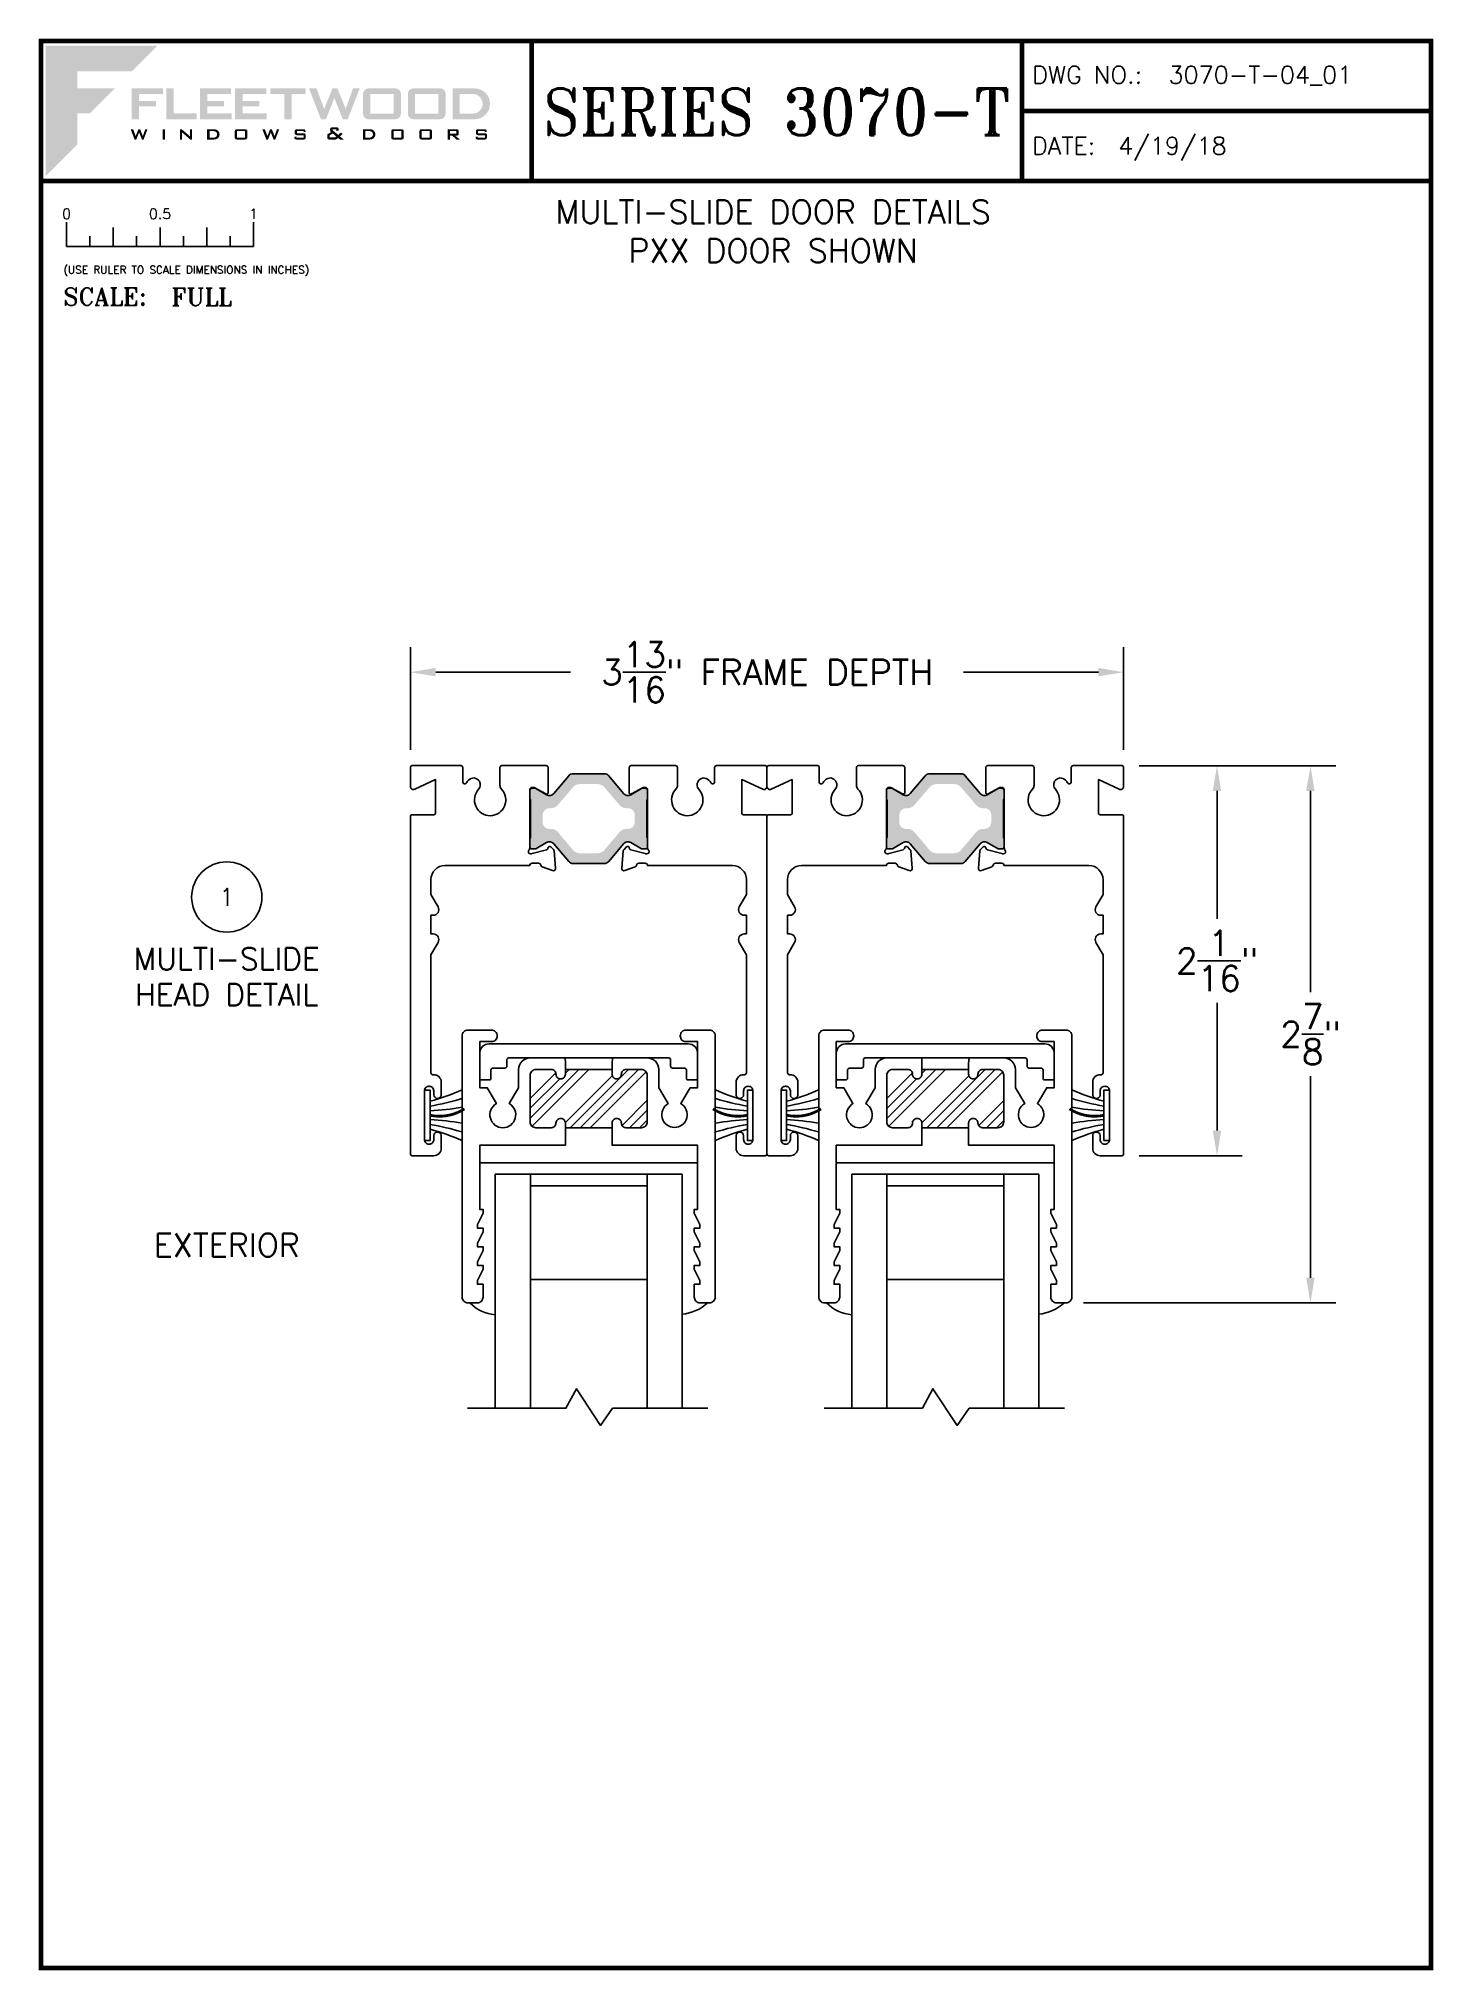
# Paper-space layout 'DETAIL 1' of a CAD drawing. Extents: x 0.3 to 7.8, y 0.1 to 10.4.
# The model-space entities are those that its viewports show. They can reach past a viewport. Long polylines and large blocks are cut down to what shows.
import ezdxf
from ezdxf.enums import TextEntityAlignment as Align

# ---------------------------------------------------------------- set-up
doc = ezdxf.new("R2010")
doc.units = 0
doc.header["$LTSCALE"] = 0.25
doc.header["$MEASUREMENT"] = 0
doc.layers.get('0').update_dxf_attribs({"linetype": 'CONTINUOUS'})
doc.layers.get('DEFPOINTS').update_dxf_attribs({"color": 1, "linetype": 'CONTINUOUS'})
for name, color, linetype in [('DIM', 7, 'CONTINUOUS'), ('ELEV_FRAME', 1, 'CONTINUOUS'), ('GEOMETRY', 7, 'CONTINUOUS'), ('GLASS-VINYL', 7, 'CONTINUOUS'), ('SEAL', 7, 'CONTINUOUS'), ('TEXT', 7, 'CONTINUOUS'), ('TITLE-BLOCK', 7, 'CONTINUOUS'), ('VENT', 5, 'CONTINUOUS')]:
    doc.layers.add(name, color=color, linetype=linetype)
doc.layers.add('VP', color=40, linetype='CONTINUOUS', plot=False)
doc.layers.get('VP').off()
doc.styles.add('ROMANS', font='romans')
doc.styles.add('ROMANT', font='romant')
doc.styles.add('SIMPLEX-094', font='simplex.shx', dxfattribs={"height": 0.094})
doc.styles.get("Standard").update_dxf_attribs({"font": 'simplex.shx'})
doc.dimstyles.new('FULL SCALE', dxfattribs={"dimscale": 0.75, "dimtxt": 0.18, "dimasz": 0.18, "dimexe": 0.18, "dimexo": 0.125, "dimgap": 0.09, "dimtad": 0, "dimtih": 1, "dimtoh": 1, "dimdec": 4, "dimzin": 0, "dimdsep": 46, "dimlunit": 4, "dimtxsty": 'Standard', "dimcen": 0.09, "dimadec": 0, "dimazin": 0, "dimtfac": 1, "dimtdec": 4, "dimtofl": 0, "dimtmove": 0, "dimatfit": 3, "dimfxl": 0, "dimtolj": 1, "dimtzin": 0, "dimarcsym": 0})

# ---------------------------------------------------------------- blocks, each defined once
blk = doc.blocks.new('Fleetwood_Logo_6-10-15')
h = blk.add_hatch(color=154)
h.dxf.hatch_style = 1
h.paths.add_polyline_path([(0.2526, -0.0017), (0.0019, -0.0017), (0.0019, -0.2942), (0.0725, -0.2236), (0.0725, -0.1535), (0.1007, -0.1535), (0.1567, -0.0976), (0.0725, -0.0976), (0.0725, -0.0596), (0.1946, -0.0596)])
h = blk.add_hatch(color=251)
h.dxf.hatch_style = 1
h.paths.add_polyline_path([(0.2487, -0.1256), (0.2112, -0.1256), (0.2112, -0.1102), (0.2647, -0.1102), (0.2647, -0.0976), (0.1946, -0.0976), (0.1946, -0.1667), (0.2112, -0.1667), (0.2112, -0.1377), (0.2487, -0.1377)])
h = blk.add_hatch(color=251)
h.dxf.hatch_style = 1
h.paths.add_polyline_path([(0.2886, -0.0976), (0.272, -0.0976), (0.272, -0.1667), (0.3401, -0.1667), (0.3401, -0.1535), (0.2886, -0.1535)])
h = blk.add_hatch(color=251)
h.dxf.hatch_style = 1
h.paths.add_polyline_path([(0.4175, -0.0976), (0.3474, -0.0976), (0.3474, -0.1667), (0.4185, -0.1667), (0.4185, -0.1534), (0.364, -0.1534), (0.364, -0.1377), (0.4015, -0.1377), (0.4015, -0.1256), (0.364, -0.1256), (0.364, -0.1102), (0.4175, -0.1102)])
h = blk.add_hatch(color=251)
h.dxf.hatch_style = 1
h.paths.add_polyline_path([(0.4965, -0.0976), (0.4264, -0.0976), (0.4264, -0.1667), (0.4975, -0.1667), (0.4975, -0.1534), (0.443, -0.1534), (0.443, -0.1377), (0.4804, -0.1377), (0.4804, -0.1256), (0.443, -0.1256), (0.443, -0.1102), (0.4965, -0.1102)])
h = blk.add_hatch(color=251)
h.dxf.hatch_style = 1
h.paths.add_polyline_path([(0.5842, -0.0976), (0.5054, -0.0976), (0.5054, -0.1102), (0.5365, -0.1102), (0.5365, -0.1667), (0.5531, -0.1667), (0.5531, -0.1102), (0.5842, -0.1102)])
h = blk.add_hatch(color=251)
h.dxf.hatch_style = 1
h.paths.add_polyline_path([(0.6089, -0.0976), (0.5921, -0.0976), (0.6188, -0.1667), (0.63, -0.1667), (0.6489, -0.1192), (0.6679, -0.1667), (0.6789, -0.1667), (0.7056, -0.0976), (0.6908, -0.0976), (0.6742, -0.1433), (0.6558, -0.0976), (0.6446, -0.0976), (0.6261, -0.1433)])
h = blk.add_hatch(color=251)
h.dxf.hatch_style = 1
h.paths.add_polyline_path([(0.7853, -0.0976), (0.726, -0.0976, 0.414214), (0.7133, -0.1102), (0.7133, -0.154, 0.414214), (0.726, -0.1667), (0.7853, -0.1667, 0.414214), (0.798, -0.154), (0.798, -0.1102, 0.414214)])
h.paths.add_polyline_path([(0.7819, -0.1102), (0.7819, -0.154), (0.7294, -0.154), (0.7294, -0.1102)], flags=16)
h = blk.add_hatch(color=251)
h.dxf.hatch_style = 1
h.paths.add_polyline_path([(0.8856, -0.0976), (0.8262, -0.0976, 0.414214), (0.8136, -0.1102), (0.8136, -0.154, 0.414214), (0.8262, -0.1667), (0.8856, -0.1667, 0.414214), (0.8982, -0.154), (0.8982, -0.1102, 0.414214)])
h.paths.add_polyline_path([(0.8822, -0.1102), (0.8822, -0.154), (0.8296, -0.154), (0.8296, -0.1102)], flags=16)
h = blk.add_hatch(color=251)
h.dxf.hatch_style = 1
h.paths.add_polyline_path([(0.9632, -0.0976), (0.914, -0.0976), (0.914, -0.1667), (0.9632, -0.1667, 1)])
h.paths.add_polyline_path([(0.9301, -0.1102), (0.9593, -0.1102, -1), (0.9593, -0.154), (0.9301, -0.154)], flags=16)
h = blk.add_hatch(color=7)
h.dxf.hatch_style = 1
h.paths.add_polyline_path([(0.2301, -0.1891), (0.2251, -0.1891), (0.2196, -0.2043), (0.2134, -0.1891), (0.2097, -0.1891), (0.2035, -0.2043), (0.1978, -0.1891), (0.1922, -0.1891), (0.2011, -0.2121), (0.2048, -0.2121), (0.2112, -0.1963), (0.2175, -0.2121), (0.2212, -0.2121)])
h = blk.add_hatch(color=7)
h.dxf.hatch_style = 1
h.paths.add_polyline_path([(0.2691, -0.1891), (0.2637, -0.1891), (0.2637, -0.2118), (0.2637, -0.2121), (0.2691, -0.2121)])
h = blk.add_hatch(color=7)
h.dxf.hatch_style = 1
h.paths.add_polyline_path([(0.3077, -0.1964), (0.3259, -0.2121), (0.3298, -0.2121), (0.3298, -0.1891), (0.325, -0.1891), (0.325, -0.2047), (0.3067, -0.1891), (0.3029, -0.1891), (0.3029, -0.2121), (0.3077, -0.2121)])
h = blk.add_hatch(color=7)
h.dxf.hatch_style = 1
h.paths.add_polyline_path([(0.3801, -0.1891), (0.3637, -0.1891), (0.3637, -0.2121), (0.3801, -0.2121, 1)])
h.paths.add_polyline_path([(0.3691, -0.2079), (0.3691, -0.1933), (0.3788, -0.1933, -1), (0.3788, -0.2079)], flags=16)
h = blk.add_hatch(color=7)
h.dxf.hatch_style = 1
h.paths.add_polyline_path([(0.4537, -0.2079), (0.4537, -0.1933, 0.414214), (0.4495, -0.1891), (0.4297, -0.1891, 0.414214), (0.4255, -0.1933), (0.4255, -0.2079, 0.414214), (0.4297, -0.2121), (0.4495, -0.2121, 0.414214)])
h.paths.add_polyline_path([(0.4308, -0.2079), (0.4308, -0.1933), (0.4484, -0.1933), (0.4484, -0.2079)], flags=16)
h = blk.add_hatch(color=7)
h.dxf.hatch_style = 1
h.paths.add_polyline_path([(0.5253, -0.1891), (0.5203, -0.1891), (0.5148, -0.2043), (0.5087, -0.1891), (0.5049, -0.1891), (0.4988, -0.2043), (0.493, -0.1891), (0.4874, -0.1891), (0.4963, -0.2121), (0.5001, -0.2121), (0.5064, -0.1963), (0.5127, -0.2121), (0.5164, -0.2121)])
h = blk.add_hatch(color=7)
h.dxf.hatch_style = 1
h.paths.add_polyline_path([(0.5801, -0.1891), (0.5643, -0.1891, 0.414214), (0.56, -0.1933), (0.56, -0.1981, 0.414214), (0.5643, -0.2024), (0.58, -0.2024), (0.58, -0.2078), (0.5637, -0.2078), (0.5637, -0.2052), (0.5591, -0.2062), (0.5591, -0.2078, 0.414214), (0.5634, -0.2121), (0.5805, -0.2121, 0.414214), (0.5848, -0.2078), (0.5848, -0.2024, 0.414214), (0.5805, -0.1982), (0.5648, -0.1982), (0.5648, -0.193), (0.5798, -0.193), (0.5798, -0.1958), (0.5843, -0.1948), (0.5843, -0.1933, 0.414214)])
h = blk.add_hatch(color=7)
h.dxf.hatch_style = 1
h.paths.add_polyline_path([(0.645, -0.1913, -0.222262), (0.6447, -0.1906), (0.6447, -0.1892), (0.6535, -0.1892), (0.6535, -0.193), (0.6587, -0.1918), (0.6587, -0.189, 0.414214), (0.6544, -0.1847), (0.6437, -0.1847, 0.414214), (0.6394, -0.189), (0.6394, -0.1922, 0.222262), (0.6407, -0.1948), (0.6415, -0.1955), (0.6345, -0.1998, 0.260684), (0.6329, -0.2027), (0.6329, -0.2078, 0.414214), (0.6372, -0.2121), (0.6514, -0.2121, 0.17577), (0.6536, -0.2113), (0.657, -0.2085), (0.6614, -0.2121), (0.6699, -0.2121), (0.6613, -0.2049), (0.6676, -0.1997), (0.6637, -0.1964), (0.6574, -0.2017)])
h.paths.add_polyline_path([(0.6532, -0.2052), (0.6509, -0.2072, -0.17577), (0.6502, -0.2074), (0.6382, -0.2074), (0.6382, -0.2033, -0.260684), (0.6387, -0.2025), (0.6451, -0.1985)], flags=16)
h = blk.add_hatch(color=7)
h.dxf.hatch_style = 1
h.paths.add_polyline_path([(0.7294, -0.1891), (0.713, -0.1891), (0.713, -0.2121), (0.7294, -0.2121, 1)])
h.paths.add_polyline_path([(0.7184, -0.2079), (0.7184, -0.1933), (0.7281, -0.1933, -1), (0.7281, -0.2079)], flags=16)
h = blk.add_hatch(color=7)
h.dxf.hatch_style = 1
h.paths.add_polyline_path([(0.8045, -0.2079), (0.8045, -0.1933, 0.414214), (0.8003, -0.1891), (0.7805, -0.1891, 0.414214), (0.7763, -0.1933), (0.7763, -0.2079, 0.414214), (0.7805, -0.2121), (0.8003, -0.2121, 0.414214)])
h.paths.add_polyline_path([(0.7816, -0.2079), (0.7816, -0.1933), (0.7992, -0.1933), (0.7992, -0.2079)], flags=16)
h = blk.add_hatch(color=7)
h.dxf.hatch_style = 1
h.paths.add_polyline_path([(0.8678, -0.2079), (0.8678, -0.1933, 0.414214), (0.8636, -0.1891), (0.8438, -0.1891, 0.414214), (0.8396, -0.1933), (0.8396, -0.2079, 0.414214), (0.8438, -0.2121), (0.8636, -0.2121, 0.414214)])
h.paths.add_polyline_path([(0.8449, -0.2079), (0.8449, -0.1933), (0.8624, -0.1933), (0.8624, -0.2079)], flags=16)
h = blk.add_hatch(color=7)
h.dxf.hatch_style = 1
h.paths.add_polyline_path([(0.9277, -0.1993), (0.9277, -0.1933, 0.414214), (0.9235, -0.1891), (0.9028, -0.1891), (0.9028, -0.2121), (0.9082, -0.2121), (0.9082, -0.2035), (0.9131, -0.2035), (0.9224, -0.2121), (0.9303, -0.2121), (0.9197, -0.2035), (0.9235, -0.2035, 0.414214)])
h.paths.add_polyline_path([(0.9082, -0.1993), (0.9082, -0.1933), (0.9214, -0.1933, -0.414214), (0.9224, -0.1943), (0.9224, -0.1983, -0.414214), (0.9214, -0.1993)], flags=16)
h = blk.add_hatch(color=7)
h.dxf.hatch_style = 1
h.paths.add_polyline_path([(0.9867, -0.1982), (0.971, -0.1982), (0.971, -0.193), (0.9859, -0.193), (0.9859, -0.1958), (0.9905, -0.1948), (0.9905, -0.1933, 0.414214), (0.9863, -0.1891), (0.9705, -0.1891, 0.414214), (0.9662, -0.1933), (0.9662, -0.1981, 0.414214), (0.9705, -0.2024), (0.9862, -0.2024), (0.9862, -0.2078), (0.9699, -0.2078), (0.9699, -0.2052), (0.9653, -0.2062), (0.9653, -0.2078, 0.414214), (0.9696, -0.2121), (0.9867, -0.2121, 0.414214), (0.991, -0.2078), (0.991, -0.2024, 0.414214)])
blk = doc.blocks.new('A-SIZE_P')
at = {"const_width": 0.025}
blk.add_lwpolyline([(0.313, 0.125), (7.751, 0.125), (7.751, 10.437), (0.313, 10.437)], close=True, dxfattribs=at)
for points in [[(2.938, 10.437), (2.938, 9.687)], [(5.563, 10.437), (5.563, 9.687)], [(5.563, 10.062), (7.751, 10.062)], [(0.313, 9.687), (7.751, 9.687)]]:
    blk.add_lwpolyline(points, dxfattribs=at)
at = {"xscale": 2.387023416083395, "yscale": 2.387023416083395, "zscale": 2.387023416083395}
blk.add_blockref('Fleetwood_Logo_6-10-15', (0.334, 10.416), dxfattribs=at)
for s, style, p in [('DWG NO.:', 'SIMPLEX-094', (5.617, 10.209)), ('DATE:', 'SIMPLEX-094', (5.616, 9.829)), ('SCALE:', 'ROMANT', (0.433, 9.022))]:
    blk.add_text(s, height=0.094, dxfattribs=dict(style=style)).set_placement(p)
for tag, p, style in [('DWG_NO', (6.346, 10.209), 'SIMPLEX-094'), ('DATE', (6.077, 9.829), 'SIMPLEX-094'), ('SCALE', (1.011, 9.02), 'ROMANT')]:
    blk.add_attdef(tag, p, '', height=0.094, dxfattribs=dict(style=style))
for tag, height, style, width, p, p2 in [('DWG_NO_F', 0.094, 'SIMPLEX-094', 1.745692, (6.347, 10.209), (7.683, 10.209)), ('PRODUCT', 0.25, 'ROMANT', 1.390728, (3.001, 9.934), (5.5, 9.934))]:
    blk.add_attdef(tag, text='', height=height, dxfattribs=dict(style=style, width=width)).set_placement(p, p2, align=Align.FIT)
blk = doc.blocks.new('sectball')
blk.add_circle((0, 0), 0.125)
blk.add_attdef('NO', text='', height=0.062).set_placement((0, 0), align=Align.MIDDLE_CENTER)
for tag, p in [('LINE1', (0, -0.2588)), ('LINE2', (0, -0.3864)), ('LINE3', (0, -0.5214))]:
    blk.add_attdef(tag, text='', height=0.078).set_placement(p, align=Align.CENTER)
blk = doc.blocks.new('Full')
for p, q in [((0.137, -0.219), (0.137, -0.35)), ((0.262, -0.294), (0.262, -0.35)), ((0.387, -0.249), (0.387, -0.35)), ((0.512, -0.294), (0.512, -0.35)), ((0.637, -0.249), (0.637, -0.35)), ((0.762, -0.294), (0.762, -0.35)), ((0.887, -0.249), (0.887, -0.35)), ((1.012, -0.294), (1.012, -0.35)), ((1.137, -0.219), (1.137, -0.35)), ((0.137, -0.35), (1.137, -0.35))]:
    blk.add_line(p, q)
for s, p in [('0', (0.137, -0.219)), ('0.5', (0.637, -0.219)), ('1', (1.137, -0.219))]:
    blk.add_text(s, height=0.055).set_placement(p, align=Align.BOTTOM_CENTER)
at = {"style": 'ROMANS'}
blk.add_text('(USE RULER TO SCALE DIMENSIONS IN INCHES)', height=0.04115, dxfattribs=at).set_placement((0.12, -0.495))
blk = doc.blocks.new('*D46')
at = {"layer": 'DEFPOINTS', "color": 0}
for p in [(6.106, 7.059), (2.29, 6.549), (6.106, 6.549)]:
    blk.add_point(p, dxfattribs=at)
at = {"layer": 'DIM', "color": 0, "lineweight": -2}
for p, q in [((2.29, 6.643), (2.29, 7.194)), ((6.106, 6.643), (6.106, 7.194)), ((2.425, 7.059), (3.147, 7.059)), ((5.971, 7.059), (5.249, 7.059))]:
    blk.add_line(p, q, dxfattribs=at)
at = {"layer": 'DIM', "color": 0}
for points in [[(2.425, 7.082), (2.425, 7.037), (2.29, 7.059)], [(5.971, 7.082), (5.971, 7.037), (6.106, 7.059)]]:
    blk.add_solid(points, dxfattribs=at)
at = {"layer": 'DIM', "color": 0, "insert": (4.198, 7.059), "char_height": 0.135, "attachment_point": 5}
blk.add_mtext('\\A1;3{\\H1.000000x;\\S13/16;}" FRAME DEPTH', dxfattribs=at)
blk = doc.blocks.new('*D47')
at = {"layer": 'DEFPOINTS', "color": 0}
for p in [(6.096, 6.559), (6.096, 4.471), (6.606, 4.471)]:
    blk.add_point(p, dxfattribs=at)
at = {"layer": 'DIM', "color": 0, "lineweight": -2}
for p, q in [((6.19, 6.559), (6.741, 6.559)), ((6.606, 6.424), (6.606, 5.74)), ((6.606, 4.606), (6.606, 5.29)), ((6.19, 4.471), (6.741, 4.471))]:
    blk.add_line(p, q, dxfattribs=at)
at = {"layer": 'DIM', "color": 0}
for points in [[(6.583, 6.424), (6.628, 6.424), (6.606, 6.559)], [(6.583, 4.606), (6.628, 4.606), (6.606, 4.471)]]:
    blk.add_solid(points, dxfattribs=at)
at = {"layer": 'DIM', "color": 0, "insert": (6.606, 5.515), "char_height": 0.135, "attachment_point": 5}
blk.add_mtext('\\A1;2{\\H1.000000x;\\S1/16;}"', dxfattribs=at)
blk = doc.blocks.new('*D48')
at = {"layer": 'DEFPOINTS', "color": 0}
for p in [(6.096, 6.559), (5.798, 3.684), (7.106, 3.684)]:
    blk.add_point(p, dxfattribs=at)
at = {"layer": 'DIM', "color": 0, "lineweight": -2}
for p, q in [((6.19, 6.559), (7.241, 6.559)), ((7.106, 6.424), (7.106, 5.347)), ((7.106, 3.819), (7.106, 4.897)), ((5.892, 3.684), (7.241, 3.684))]:
    blk.add_line(p, q, dxfattribs=at)
at = {"layer": 'DIM', "color": 0}
for points in [[(7.083, 6.424), (7.128, 6.424), (7.106, 6.559)], [(7.083, 3.819), (7.128, 3.819), (7.106, 3.684)]]:
    blk.add_solid(points, dxfattribs=at)
at = {"layer": 'DIM', "color": 0, "insert": (7.106, 5.122), "char_height": 0.135, "attachment_point": 5}
blk.add_mtext('\\A1;2{\\H1.000000x;\\S7/8;}"', dxfattribs=at)
blk = doc.blocks.new('RALE-SREADER')
at = {"layer": 'GEOMETRY', "color": 1}
blk.add_lwpolyline([(0.135, -0.08), (0.07, -0.08, 0.414214), (0.06, -0.09), (0.06, -0.133, -0.414214), (0.05, -0.143), (0.01, -0.143, -0.414214), (0, -0.133), (0, 0, -0.414214), (0.05, 0.05), (1.116, 0.05, -0.414214), (1.166, 0), (1.166, -0.133, -0.414214), (1.156, -0.143), (1.116, -0.143, -0.414214), (1.106, -0.133), (1.106, -0.09, 0.414214), (1.096, -0.08), (1.031, -0.08, -0.414214), (1.021, -0.07), (1.021, -0.035, 0.414214), (1.011, -0.025), (0.155, -0.025, 0.414214), (0.145, -0.035), (0.145, -0.07, -0.414214)], format="xyb", close=True, dxfattribs=at)
blk = doc.blocks.new('3075 TOP RAIL')
h = blk.add_hatch()
h.set_pattern_fill('ANSI34', scale=0.3, style=0)
h.set_pattern_definition([(45, (-1.25166, -5.8604), (-0.159099, 0.159099), []), (45, (-1.19863, -5.8604), (-0.159099, 0.159099), []), (45, (-1.1456, -5.8604), (-0.159099, 0.159099), []), (45, (-1.09256, -5.8604), (-0.159099, 0.159099), [])])
h.paths.add_polyline_path([(-0.125, 0.312), (-0.125, 0.286, -0.414214), (-0.149, 0.262), (-0.151, 0.262, -0.414214), (-0.175, 0.286), (-0.175, 0.287, 0.414214), (-0.2, 0.312), (-0.282, 0.312, 0.414214), (-0.313, 0.281), (-0.313, 0.031, 0.414214), (-0.282, 0), (-0.2, 0, 0.414214), (-0.175, 0.025, -0.414214), (-0.15, 0.05), (-0.149, 0.05, -0.414214), (-0.125, 0.026), (-0.125, 0), (0.125, 0), (0.125, 0.026, -0.414214), (0.149, 0.05), (0.15, 0.05, -0.414214), (0.175, 0.025, 0.414214), (0.2, 0), (0.282, 0, 0.414214), (0.313, 0.031), (0.313, 0.281, 0.414214), (0.282, 0.312), (0.2, 0.312, 0.414214), (0.175, 0.287), (0.175, 0.286, -0.414214), (0.151, 0.262), (0.149, 0.262, -0.414214), (0.125, 0.286), (0.125, 0.312)])
at = {"color": 7}
for p, q in [((-0.125, 0.312), (0.125, 0.312)), ((0.125, 0), (-0.125, 0))]:
    blk.add_line(p, q, dxfattribs=at)
for points in [[(-0.149, 0.05), (-0.15, 0.05, 0.414214), (-0.175, 0.025, -0.414214), (-0.2, 0), (-0.282, 0, -0.414214), (-0.313, 0.031), (-0.313, 0.281, -0.414214), (-0.282, 0.312), (-0.2, 0.312, -0.414214), (-0.175, 0.287), (-0.175, 0.286, 0.414214), (-0.151, 0.262), (-0.149, 0.262, 0.414214), (-0.125, 0.286), (-0.125, 0.343), (-0.126, 0.374), (-0.156, 0.374), (-0.313, 0.374, 0.414214), (-0.375, 0.312), (-0.375, 0.214), (-0.425, 0.129, -3.732051), (-0.494, 0.129), (-0.543, 0.214), (-0.583, 0.214), (-0.583, 0.461), (-0.519, 0.461, 0.414214), (-0.49, 0.49), (-0.49, 0.492, 0.414214), (-0.521, 0.523), (-0.646, 0.523, 0.414214), (-0.677, 0.492), (-0.677, -0.906, 0.414214), (-0.646, -0.937), (-0.596, -0.937, 0.414214), (-0.565, -0.906), (-0.565, -0.837), (-0.595, -0.837), (-0.595, -0.817), (-0.565, -0.757), (-0.565, -0.737), (-0.595, -0.737), (-0.595, -0.717), (-0.565, -0.657), (-0.565, -0.637), (-0.595, -0.637), (-0.595, -0.617), (-0.565, -0.557), (-0.565, -0.537), (-0.595, -0.537), (-0.595, -0.517), (-0.565, -0.457), (-0.565, -0.437), (-0.583, -0.437), (-0.583, -0.094), (-0.125, -0.094), (-0.125, 0.026, 0.414214)], [(0.583, -0.437), (0.565, -0.437), (0.565, -0.457), (0.595, -0.517), (0.595, -0.537), (0.565, -0.537), (0.565, -0.557), (0.595, -0.617), (0.595, -0.637), (0.565, -0.637), (0.565, -0.657), (0.595, -0.717), (0.595, -0.737), (0.565, -0.737), (0.565, -0.757), (0.595, -0.817), (0.595, -0.837), (0.565, -0.837), (0.565, -0.906, 0.414214), (0.596, -0.937), (0.646, -0.937, 0.414214), (0.677, -0.906), (0.677, 0.492, 0.414214), (0.646, 0.523), (0.521, 0.523, 0.414214), (0.49, 0.492), (0.49, 0.49, 0.414214), (0.519, 0.461), (0.583, 0.461), (0.583, 0.214), (0.543, 0.214), (0.493, 0.129, -3.732051), (0.425, 0.129), (0.375, 0.214), (0.375, 0.312, 0.414214), (0.313, 0.374), (0.156, 0.374), (0.127, 0.374), (0.125, 0.343), (0.125, 0.286, 0.414214), (0.149, 0.262), (0.151, 0.262, 0.414214), (0.175, 0.286), (0.175, 0.287, -0.414214), (0.2, 0.312), (0.282, 0.312, -0.414214), (0.313, 0.281), (0.313, 0.031, -0.414214), (0.282, 0), (0.2, 0, -0.414214), (0.175, 0.025, 0.414214), (0.15, 0.05), (0.149, 0.05, 0.414214), (0.125, 0.026), (0.125, -0.094), (0.583, -0.094)]]:
    blk.add_lwpolyline(points, format="xyb", close=True)
blk.add_blockref('RALE-SREADER', (-0.583, 0.399))
blk = doc.blocks.new('3700-HEAD')
h = blk.add_hatch(color=7)
h.dxf.hatch_style = 1
h.paths.add_polyline_path([(1.061, 2.024, 0.221694), (1.038, 2.034), (0.87, 2.034, 0.221694), (0.847, 2.024), (0.767, 1.929, -0.36397), (0.729, 1.922), (0.671, 1.955, 0.131653), (0.665, 1.957), (0.651, 1.957, 0.414214), (0.639, 1.945), (0.639, 1.902, 0.236168), (0.643, 1.894), (0.643, 1.694, 0.236068), (0.639, 1.686), (0.639, 1.643, 0.414894), (0.651, 1.632), (0.665, 1.632, 0.131653), (0.671, 1.633), (0.729, 1.666, -0.36397), (0.767, 1.66), (0.847, 1.565, 0.221694), (0.87, 1.554), (1.038, 1.554, 0.221694), (1.061, 1.565), (1.141, 1.66, -0.36397), (1.179, 1.666), (1.237, 1.633, 0.131653), (1.243, 1.632), (1.257, 1.632, 0.414214), (1.269, 1.643), (1.269, 1.686, 0.23617), (1.265, 1.694), (1.265, 1.894, 0.236068), (1.269, 1.902), (1.269, 1.945, 0.414948), (1.257, 1.957), (1.243, 1.957, 0.131653), (1.237, 1.955), (1.179, 1.922, -0.36397), (1.141, 1.929)])
h.paths.add_polyline_path([(1.038, 1.962), (1.119, 1.867, 0.221696), (1.155, 1.85), (1.164, 1.85, -0.418301), (1.2, 1.814), (1.2, 1.774, -0.410138), (1.165, 1.739), (1.155, 1.739, 0.221696), (1.119, 1.722), (1.038, 1.626, -0.221696), (1.002, 1.609), (0.906, 1.609, -0.221696), (0.87, 1.626), (0.789, 1.722, 0.221696), (0.753, 1.739), (0.744, 1.739, -0.418302), (0.708, 1.774), (0.708, 1.814, -0.410138), (0.743, 1.85), (0.753, 1.85, 0.221696), (0.789, 1.867), (0.87, 1.962, -0.221696), (0.906, 1.979), (1.002, 1.979, -0.221696)], flags=16)
for points in [[(0.11, 1.388), (0.148, 1.322, -0.57735), (0.122, 1.277), (0.11, 1.277), (0.11, 1.177), (0.122, 1.177, -0.57735), (0.148, 1.132), (0.11, 1.066), (0.11, 0.434, 0.414214), (0.12, 0.424), (0.125, 0.424, -0.414214), (0.165, 0.384), (0.165, 0.317, -0.414214), (0.145, 0.297), (0.144, 0.297, -0.414214), (0.125, 0.317), (0.125, 0.338, 0.414214), (0.1, 0.362), (0.099, 0.362, 0.414214), (0.075, 0.338), (0.075, 0.077, 0.414214), (0.099, 0.052), (0.1, 0.052, 0.414214), (0.125, 0.077), (0.125, 0.098, -0.414214), (0.144, 0.117), (0.145, 0.117, -0.414214), (0.165, 0.098), (0.165, 0.03, -0.414214), (0.125, -0.01), (0.01, -0.01, -0.414214), (0, 0), (0, 1.805, -0.414214), (0.01, 1.815), (0.125, 1.815, 0.414214), (0.135, 1.825), (0.135, 2.003), (0.023, 1.951, -0.546624), (0, 1.966), (0, 2.068, -0.414214), (0.01, 2.078), (0.27, 2.078, -0.414214), (0.28, 2.068), (0.28, 1.99, 0.733941), (0.298, 1.984, -0.034035), (0.311, 2, -0.505732), (0.369, 1.994), (0.369, 1.993, -0.327538), (0.365, 1.951, 0.652778), (0.427, 1.81, 0.660027), (0.487, 1.952, -0.193039), (0.479, 1.973), (0.479, 2.068, -0.414214), (0.489, 2.078), (0.727, 2.078, -0.414214), (0.737, 2.068), (0.737, 1.933, -0.585524), (0.725, 1.926), (0.666, 1.959, 0.137872), (0.659, 1.961), (0.651, 1.961, 0.414214), (0.639, 1.949), (0.639, 1.636, -0.213422), (0.635, 1.627, 0.6885), (0.643, 1.606), (0.649, 1.606, 0.065543), (0.652, 1.607), (0.728, 1.627, 0.267949), (0.736, 1.635), (0.738, 1.64, -0.57735), (0.751, 1.643), (0.765, 1.629, -0.176327), (0.769, 1.622), (0.777, 1.529, -0.548619), (0.761, 1.516), (0.705, 1.537, -0.263725), (0.698, 1.545, 0.359508), (0.686, 1.555), (0.651, 1.555, 0.414214), (0.639, 1.543), (0.185, 1.543, 0.414214), (0.11, 1.468), (0.11, 1.388)], [(1.798, 1.388), (1.76, 1.322, 0.57735), (1.786, 1.277), (1.798, 1.277), (1.798, 1.177), (1.786, 1.177, 0.57735), (1.76, 1.132), (1.798, 1.066), (1.798, 0.434, -0.414214), (1.788, 0.424), (1.783, 0.424, 0.414214), (1.743, 0.384), (1.743, 0.317, 0.414214), (1.763, 0.297), (1.763, 0.297, 0.414214), (1.783, 0.317), (1.783, 0.338, -0.414214), (1.807, 0.362), (1.808, 0.362, -0.414214), (1.833, 0.338), (1.833, 0.077, -0.414214), (1.808, 0.052), (1.807, 0.052, -0.414214), (1.783, 0.077), (1.783, 0.098, 0.414214), (1.763, 0.117), (1.762, 0.117, 0.414214), (1.743, 0.098), (1.743, 0.03, 0.414214), (1.783, -0.01), (1.898, -0.01, 0.414214), (1.908, 0), (1.908, 1.805, 0.414214), (1.898, 1.815), (1.783, 1.815, -0.414214), (1.773, 1.825), (1.773, 2.003), (1.885, 1.951, 0.546624), (1.908, 1.966), (1.908, 2.068, 0.414214), (1.898, 2.078), (1.638, 2.078, 0.414214), (1.628, 2.068), (1.628, 1.99, -0.733941), (1.61, 1.984, 0.034035), (1.597, 2, 0.505732), (1.539, 1.994), (1.539, 1.993, 0.327538), (1.543, 1.951, -0.652778), (1.481, 1.81, -0.660027), (1.421, 1.952, 0.193039), (1.429, 1.973), (1.429, 2.068, 0.414214), (1.419, 2.078), (1.181, 2.078, 0.414214), (1.171, 2.068), (1.171, 1.933, 0.585524), (1.183, 1.926), (1.242, 1.959, -0.137872), (1.249, 1.961), (1.257, 1.961, -0.414214), (1.269, 1.949), (1.269, 1.636, 0.213422), (1.273, 1.627, -0.6885), (1.265, 1.606), (1.259, 1.606, -0.065543), (1.256, 1.607), (1.18, 1.627, -0.267949), (1.172, 1.635), (1.17, 1.64, 0.57735), (1.157, 1.643), (1.143, 1.629, 0.176327), (1.139, 1.622), (1.131, 1.529, 0.548619), (1.147, 1.516), (1.203, 1.537, 0.263725), (1.21, 1.545, -0.359508), (1.222, 1.555), (1.257, 1.555, -0.414214), (1.269, 1.543), (1.723, 1.543, -0.414214), (1.798, 1.468), (1.798, 1.388)]]:
    blk.add_lwpolyline(points, format="xyb")
at = {"color": 7}
blk.add_lwpolyline([(0.729, 1.922, 0.36397), (0.767, 1.929), (0.847, 2.024, -0.221694), (0.87, 2.034), (1.038, 2.034, -0.221694), (1.061, 2.024), (1.141, 1.929, 0.36397), (1.179, 1.922), (1.237, 1.955, -0.131653), (1.243, 1.957), (1.257, 1.957, -0.414214), (1.269, 1.945), (1.269, 1.902, -0.236068), (1.265, 1.894), (1.265, 1.694, -0.236068), (1.269, 1.686), (1.269, 1.643, -0.414214), (1.257, 1.632), (1.243, 1.632, -0.131653), (1.237, 1.633), (1.179, 1.666, 0.36397), (1.141, 1.66), (1.061, 1.565, -0.221694), (1.038, 1.554), (0.87, 1.554, -0.221694), (0.847, 1.565), (0.767, 1.66, 0.36397), (0.729, 1.666), (0.671, 1.633, -0.131653), (0.665, 1.632), (0.651, 1.632, -0.414214), (0.639, 1.643), (0.639, 1.686, -0.236068), (0.643, 1.694), (0.643, 1.894, -0.236068), (0.639, 1.902), (0.639, 1.945, -0.414214), (0.651, 1.957), (0.665, 1.957, -0.131653), (0.671, 1.955)], format="xyb", close=True, dxfattribs=at)
blk = doc.blocks.new('*U113')
for centre, radius, start, end in [((-0.336, 1.375), 1.351, 285.7333, 293.4368), ((-0.214, 1.458), 1.43, 279.8103, 286.8579), ((-0.038, 1.394), 1.372, 272.8377, 280.0301), ((-0.038, -1.394), 1.372, 79.9699, 87.1623), ((-0.214, -1.458), 1.43, 73.1421, 80.1897), ((-0.336, -1.375), 1.351, 66.5632, 74.2667)]:
    blk.add_arc(centre, radius, start, end)
at = {"layer": 'SEAL'}
blk.add_lwpolyline([(0, -0.135), (0, 0.135), (0.03, 0.135), (0.03, -0.135)], close=True, dxfattribs=at)
at = {"layer": 'SEAL', "const_width": 0.015}
blk.add_lwpolyline([(0.03, 0, 0.199044), (0.214, 0.034)], format="xyb", dxfattribs=at)
at = {"flags": 9}
for tag, p in [('MANUFACTURER_PART_#', (0, -0.199)), ('FLEETWOOD_PART_#', (-0.001, -0.249))]:
    blk.add_attdef(tag, p, '', height=0.0312, dxfattribs=at)

msp = doc.modelspace()

# ---------------------------------------------------------------- linework, layer by layer
at = {"layer": 'GLASS-VINYL'}
for p, q in [((-5.903, 18.795), (-7.069, 18.795)), ((-6.986, 17.481), (-6.986, 18.733)), ((-5.986, 18.733), (-6.986, 18.733)), ((-6.798, 17.481), (-6.798, 18.733)), ((-6.173, 17.481), (-6.173, 18.733)), ((-5.986, 17.481), (-5.986, 18.733)), ((-3.995, 18.795), (-5.161, 18.795)), ((-5.078, 17.481), (-5.078, 18.733)), ((-4.078, 18.733), (-5.078, 18.733)), ((-4.89, 17.481), (-4.89, 18.733)), ((-4.265, 17.481), (-4.265, 18.733)), ((-4.078, 17.481), (-4.078, 18.733)), ((-6.173, 18.671), (-6.798, 18.671)), ((-4.265, 18.671), (-4.89, 18.671)), ((-6.173, 18.17), (-6.798, 18.17)), ((-4.265, 18.17), (-4.89, 18.17))]:
    msp.add_line(p, q, dxfattribs=at)
for points in [[(-5.848, 17.481), (-6.358, 17.481), (-6.422, 17.389), (-6.552, 17.585), (-6.608, 17.481), (-7.134, 17.481)], [(-3.94, 17.481), (-4.45, 17.481), (-4.514, 17.389), (-4.644, 17.585), (-4.7, 17.481), (-5.226, 17.481)], [(-5.851, 17.231), (-6.361, 17.231), (-6.425, 17.139), (-6.555, 17.335), (-6.611, 17.231), (-7.137, 17.231)], [(-3.943, 17.231), (-4.453, 17.231), (-4.517, 17.139), (-4.647, 17.335), (-4.703, 17.231), (-5.229, 17.231)]]:
    msp.add_lwpolyline(points, dxfattribs=at)
for centre, start, end in [((-6.968, 18.199), 224.9356, 265.1823), ((-6.002, 18.202), 274.2808, 314.2526), ((-5.06, 18.199), 224.9356, 265.1823), ((-4.094, 18.202), 274.2808, 314.2526)]:
    msp.add_arc(centre, 0.218, start, end, dxfattribs=at)

# ---------------------------------------------------------------- block references
at = {"layer": 'ELEV_FRAME'}
for p in [(-7.44, 18.842), (-5.532, 18.842)]:
    msp.add_blockref('3700-HEAD', p, dxfattribs=at)
at = {"layer": 'SEAL'}
for p in [(-7.365, 19.049), (-5.457, 19.049)]:
    msp.add_blockref('*U113', p, dxfattribs=at)
at = {"layer": 'SEAL', "xscale": -1}
for p in [(-5.607, 19.049), (-3.699, 19.049)]:
    msp.add_blockref('*U113', p, dxfattribs=at)
at = {"layer": 'VENT'}
for p in [(-6.486, 18.982), (-4.578, 18.982)]:
    msp.add_blockref('3075 TOP RAIL', p, dxfattribs=at)

psp = doc.layouts.new('DETAIL 1')

# ---------------------------------------------------------------- block references
at = {"layer": 'TEXT', "xscale": 1.504, "yscale": 1.504, "zscale": 1.504}
psp.add_blockref('sectball', (1.3071, 5.85606), dxfattribs=at).add_auto_attribs({'NO': '1', 'LINE1': 'MULTI-SLIDE', 'LINE2': 'HEAD DETAIL'})
at = {"layer": 'TITLE-BLOCK'}
ref = psp.add_blockref('A-SIZE_P', (0, 0), dxfattribs=at)
ref.add_attrib('DATE', '4/19/18', (6.07741, 9.82884), dxfattribs={"layer": '0', "height": 0.094, "style": 'SIMPLEX-094'})
ref.add_attrib('SCALE', 'FULL', (1.01101, 9.02035), dxfattribs={"layer": '0', "height": 0.094, "style": 'ROMANT'})
ref.add_attrib('PRODUCT', 'SERIES 3070-T', dxfattribs={"layer": '0', "height": 0.25, "style": 'ROMANT', "width": 0.807692}).set_placement((3.0005, 9.93352), (5.5005, 9.93352), align=Align.FIT)
ref.add_attrib('DWG_NO', '3070-T-04_01', (6.34634, 10.20879), dxfattribs={"layer": '0', "height": 0.094, "style": 'SIMPLEX-094'})
psp.add_blockref('Full', (0.313, 9.687), dxfattribs=at)

# ---------------------------------------------------------------- texts
at = {"layer": 'DIM', "insert": (4.23068, 9.4191), "char_height": 0.125, "width": 2.875, "attachment_point": 5}
psp.add_mtext('MULTI-SLIDE DOOR DETAILS\\PPXX DOOR SHOWN', dxfattribs=at)
at = {"layer": 'TEXT'}
psp.add_text('EXTERIOR', height=0.125, dxfattribs=at).set_placement((1.3071, 3.93112), align=Align.CENTER)

# ---------------------------------------------------------------- dimensions: what is measured, and where the dimension line sits
at = {"layer": 'DIM', "color": 0}
dim = psp.add_linear_dim(base=(6.10585, 7.05946), p1=(2.28985, 6.54946), p2=(6.10585, 6.54946), text='<> FRAME DEPTH', dimstyle='FULL SCALE', dxfattribs=at)
dim.commit()
dim.dimension.update_dxf_attribs({"geometry": '*D46', "text_midpoint": (4.19785, 7.05946), "dimtype": 160})
dim = psp.add_linear_dim(base=(7.10585, 3.68446), p1=(6.09585, 6.55946), p2=(5.79785, 3.68446), angle=90, dimstyle='FULL SCALE', dxfattribs=at)
dim.commit()
dim.dimension.update_dxf_attribs({"geometry": '*D48', "text_midpoint": (7.10585, 5.12196)})
dim = psp.add_linear_dim(base=(6.60585, 4.47146), p1=(6.09585, 6.55946), p2=(6.09585, 4.47146), angle=90, dimstyle='FULL SCALE', dxfattribs=at)
dim.commit()
dim.dimension.update_dxf_attribs({"geometry": '*D47', "text_midpoint": (6.60585, 5.51546), "dimtype": 160})

# ---------------------------------------------------------------- viewports
at = {"layer": 'VP'}
psp.add_viewport(center=(4.14627, 5.03146), size=(5.15378, 4.0880874), view_center_point=(-5.58353, 19.39201), view_height=4.0880874, dxfattribs=at)

doc.saveas('drawing.dxf')
